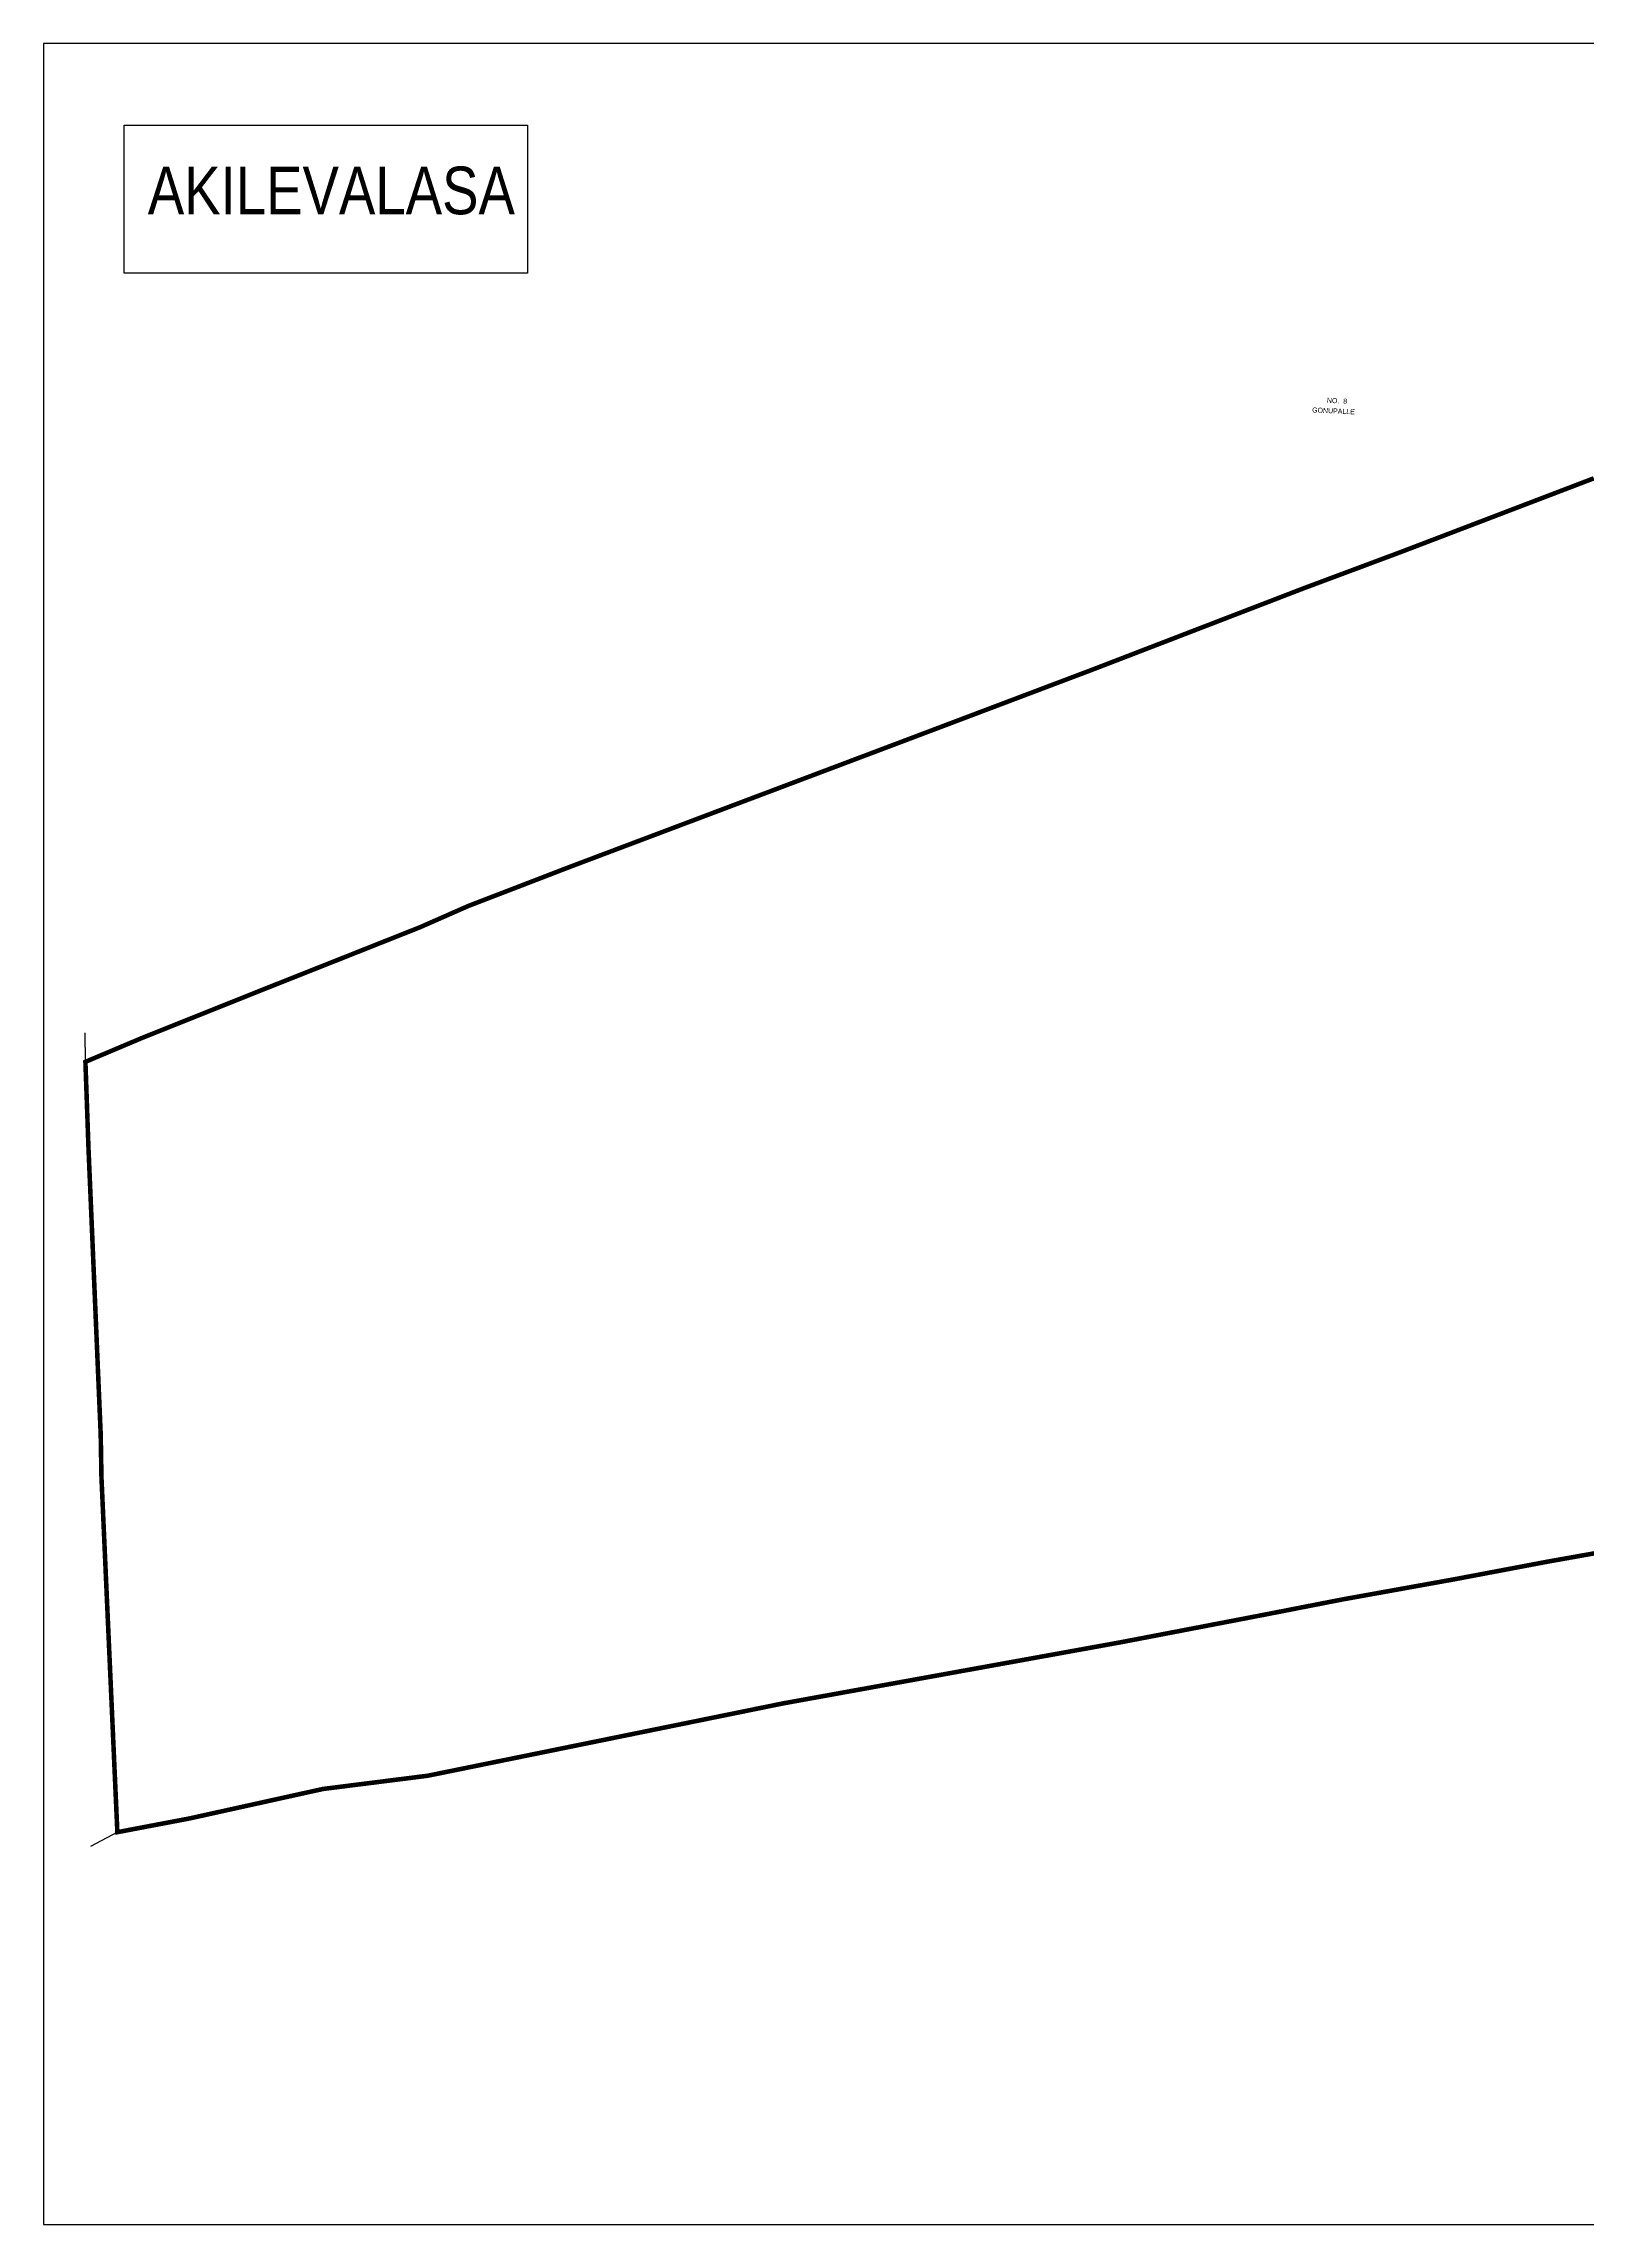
# Model space of a CAD drawing. Header units: inches. Extents: x 331863 to 341720, y 1578080 to 1585042.
# Drawn here: x 331863 to 336792, y 1578080 to 1585042 of the extents above; entities that cross this region are included whole.
import ezdxf

# ---------------------------------------------------------------- set-up
doc = ezdxf.new("R2010")
doc.units = ezdxf.units.IN
doc.header["$MEASUREMENT"] = 0
doc.linetypes.add('ACAD_ISO03W100', pattern=[30, 12, -18])
doc.linetypes.add('BORDER', pattern=[1.75, 0.5, -0.25, 0.5, -0.25, 0, -0.25])
for name, color, linetype in [('C LINE COO', 6, 'Continuous'), ('TEXT', 7, 'Continuous'), ('TITLEBLOCK', 7, 'Continuous')]:
    doc.layers.add(name, color=color, linetype=linetype)
doc.layers.add('VILL_BOUNDARY', color=6, linetype='BORDER', lineweight=30)
doc.styles.add('ARIALN', font='ARIALN.TTF')
doc.styles.get("Standard").update_dxf_attribs({"font": 'arial.ttf'})

msp = doc.modelspace()

# ---------------------------------------------------------------- linework, layer by layer
at = {"layer": 'C LINE COO', "color": 0}
msp.add_lwpolyline([(331863.1, 1578079.6), (341720, 1578079.6), (341720, 1585041.6), (331863.1, 1585041.6), (331863.1, 1578079.6)], dxfattribs=at)
msp.add_lwpolyline([(332119.7, 1584780.7), (333407.9, 1584780.7), (333407.9, 1584308.4), (332119.7, 1584308.4)], close=True, dxfattribs=at)
at = {"layer": 'VILL_BOUNDARY', "color": 6, "linetype": 'ACAD_ISO03W100', "lineweight": -2, "ltscale": 3, "const_width": 14.5}
msp.add_lwpolyline([(336812, 1583653.8), (336199.2, 1583419.7), (335885.5, 1583302.6), (335208.3, 1583041.8), (334552, 1582793.8), (333547.5, 1582415), (333219.3, 1582288.7), (333065.3, 1582220.9), (332538.6, 1582011.8), (332173.9, 1581865.8), (331996.5, 1581790.9), (332006.3, 1581515.5), (332045.3, 1580601.8), (332047.7, 1580465.2), (332098.5, 1579331.7), (332098.5, 1579331.7), (332329.3, 1579375.6), (332754.8, 1579469.6), (333089, 1579511.8), (334224.3, 1579742.9), (335304.2, 1579938.4), (335748.2, 1580023.6), (336010.2, 1580074.8), (336369.5, 1580139.5), (336666, 1580195.6), (336865.2, 1580231)], dxfattribs=at)
at = {"layer": 'VILL_BOUNDARY', "linetype": 'ByBlock'}
for points in [[(331996.5, 1581790.9), (331996, 1581883.8)], [(332098.5, 1579331.7), (332012.5, 1579286.3)]]:
    msp.add_lwpolyline(points, dxfattribs=at)

# ---------------------------------------------------------------- texts
at = {"layer": 'TEXT', "linetype": 'ByBlock'}
for s, p in [('GONUPALLE', (335912.4, 1583864.3)), ('NO.  8', (335959.7, 1583895))]:
    msp.add_text(s, height=15.99, rotation=357.32152, dxfattribs=at).set_placement(p)
at = {"layer": 'TITLEBLOCK', "color": 0, "extrusion": (0.000201441, 0.004807, 0.999988), "style": 'ARIALN'}
msp.add_text('AKILEVALASA', height=152.127, rotation=359.99994, dxfattribs=at).set_placement((332195.7, 1584478.1, 7683.3))

doc.saveas('drawing.dxf')
